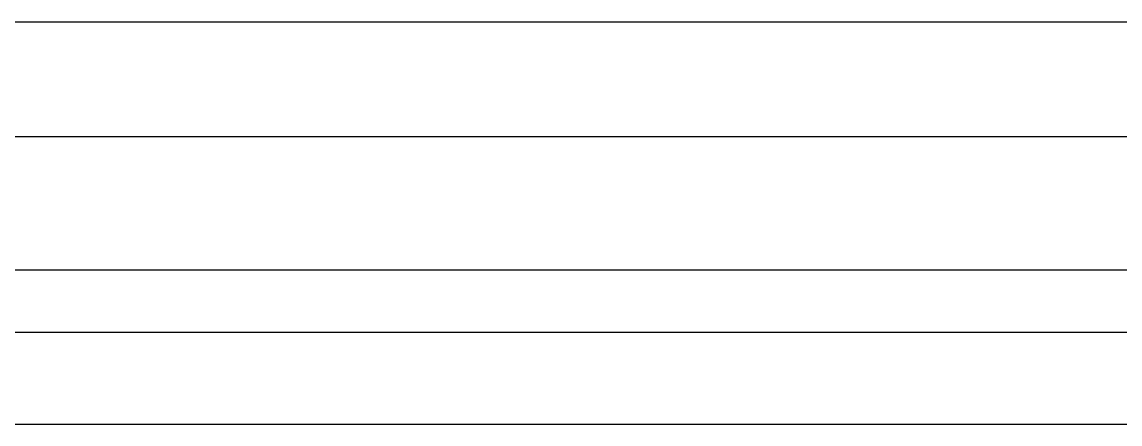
# Model space of a CAD drawing. Header units: inches. Extents: x -343 to 13887, y -13069 to -746.
# Drawn here: x 3026.01 to 3064.18, y -9245.16 to -9231.16 of the extents above; entities that cross this region are included whole.
import ezdxf

# ---------------------------------------------------------------- set-up
doc = ezdxf.new("R2010")
doc.units = ezdxf.units.IN
doc.header["$LTSCALE"] = 17
doc.header["$MEASUREMENT"] = 0
doc.layers.add('OUTLINE', color=1, linetype='Continuous', lineweight=25)

msp = doc.modelspace()

# ---------------------------------------------------------------- linework, layer by layer
for p, q in [((3065.405, -9235.163), (2984.597, -9235.163)), ((2985.999, -9239.798), (3065.405, -9239.798)), ((2988.555, -9241.961), (3065.405, -9241.961)), ((2988.555, -9245.163), (3095.018, -9245.163))]:
    msp.add_line(p, q)
at = {"layer": 'OUTLINE'}
msp.add_line((2990.555, -9231.163), (3150.018, -9231.163), dxfattribs=at)

doc.saveas('drawing.dxf')
